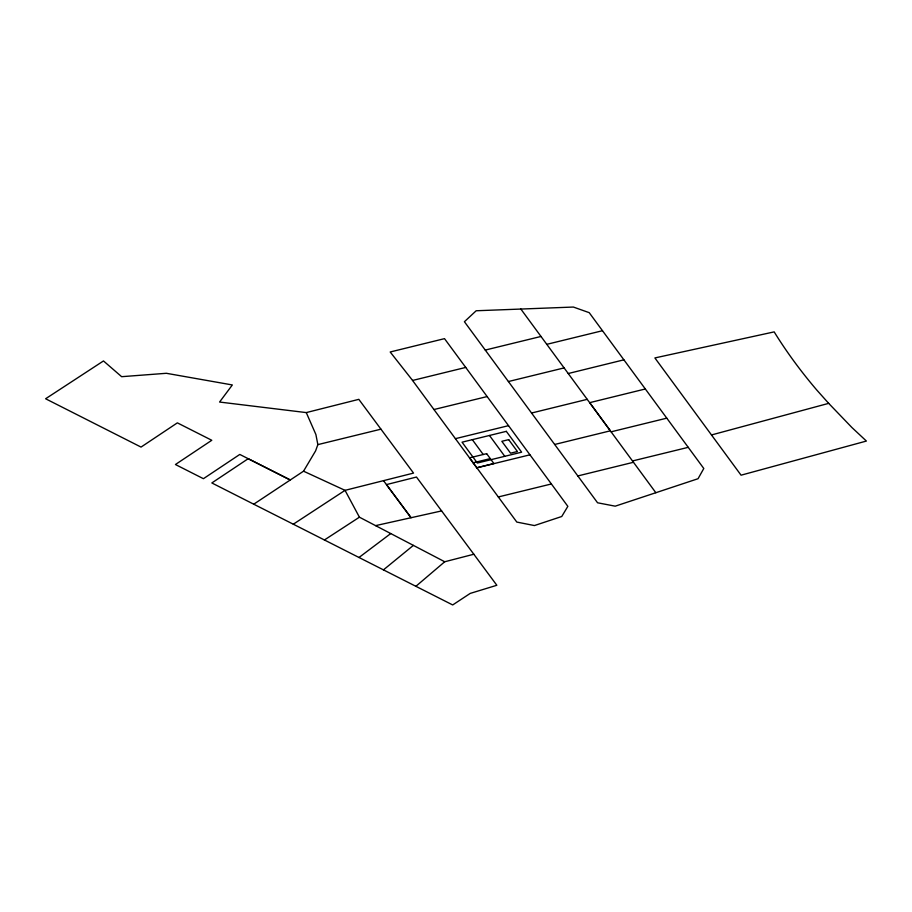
<?xml version="1.0" encoding="UTF-8"?>
<svg xmlns="http://www.w3.org/2000/svg" width="912" height="912" viewBox="0 0 912 912"><rect width="100%" height="100%" fill="white"/><g stroke="black" fill="none" stroke-linecap="round" stroke-linejoin="round"><path stroke-width="1.37" d="M306.272 412.589L315.883 434.488L317.855 444.623L315.598 450.881L303.536 471.185L253.741 504.199L211.835 482.95L248.189 458.713L290.119 479.906L239.788 454.438L203.422 478.697L175.435 464.516L211.789 440.279L177.361 422.86L141.041 447.085L45.6 398.761L103.478 360.947L121.638 376.69L166.36 373.293L232.343 384.955L219.575 402.044L306.272 412.589L358.815 399.342L413.535 473.089L345.044 490.348L293.299 524.206L253.741 504.199M415.872 586.313L444.725 561.758L473.83 554.245L496.835 585.276L470.227 593.404L452.694 604.952L293.299 524.206M383.45 569.875L413.375 545.387M358.997 557.483L390.735 533.566M324.41 539.984L359.419 517.184L444.725 561.758M655.842 492.719L615.224 506.171L597.565 502.786L464.413 321.719L476.178 310.764L573.374 307.048L589.22 312.668L703.79 468.494L698.056 478.709L655.842 492.719L520.843 309.043M711.508 434.956L828.677 403.355L851.922 427.534L866.4 441.055L741.057 475.186L654.884 357.937L774.174 331.888A951.387 549.275 0 0 0 816.73 389.983L828.677 403.355M568.244 373.521L623.911 359.83M531.548 413.033L587.225 399.342M485.252 350.071L540.998 336.46M546.79 344.337L602.49 330.714M412.555 380.464L465.724 367.433L567.845 506.354L561.746 516.5L534.421 525.563L516.808 522.074L411.871 379.529L390.188 351.986L444.509 338.648L465.724 367.433M508.417 381.535L564.106 367.912M433.952 409.534L487.122 396.56M317.855 444.623L380.942 429.176M645.331 388.979L589.699 402.659L610.356 430.817L554.69 444.475M455.407 438.672L508.497 425.676M473.157 462.806L490.291 458.611M611.097 431.821L666.729 418.175M476.828 467.81L529.918 454.826M632.518 460.959L688.241 447.336M577.82 475.95L633.441 462.281M498.34 496.949L551.395 483.964M473.83 554.245L441.613 510.914L375.573 525.631M303.536 471.185L345.044 490.348L359.419 517.184M383.53 480.658L411.061 517.731L386.471 484.603L416.476 477.044L441.613 510.914M489.47 435.469L504.769 456.308M472.336 439.664L483.223 454.507M506.32 431.342L462.053 442.183L477.352 463.022L521.63 452.181L506.32 431.342M508.702 439.63L501.839 441.305L510.56 453.184L517.412 451.508L508.702 439.63M486.655 453.663L469.52 457.858L476.782 467.753L493.916 463.558L486.655 453.663"/></g></svg>
